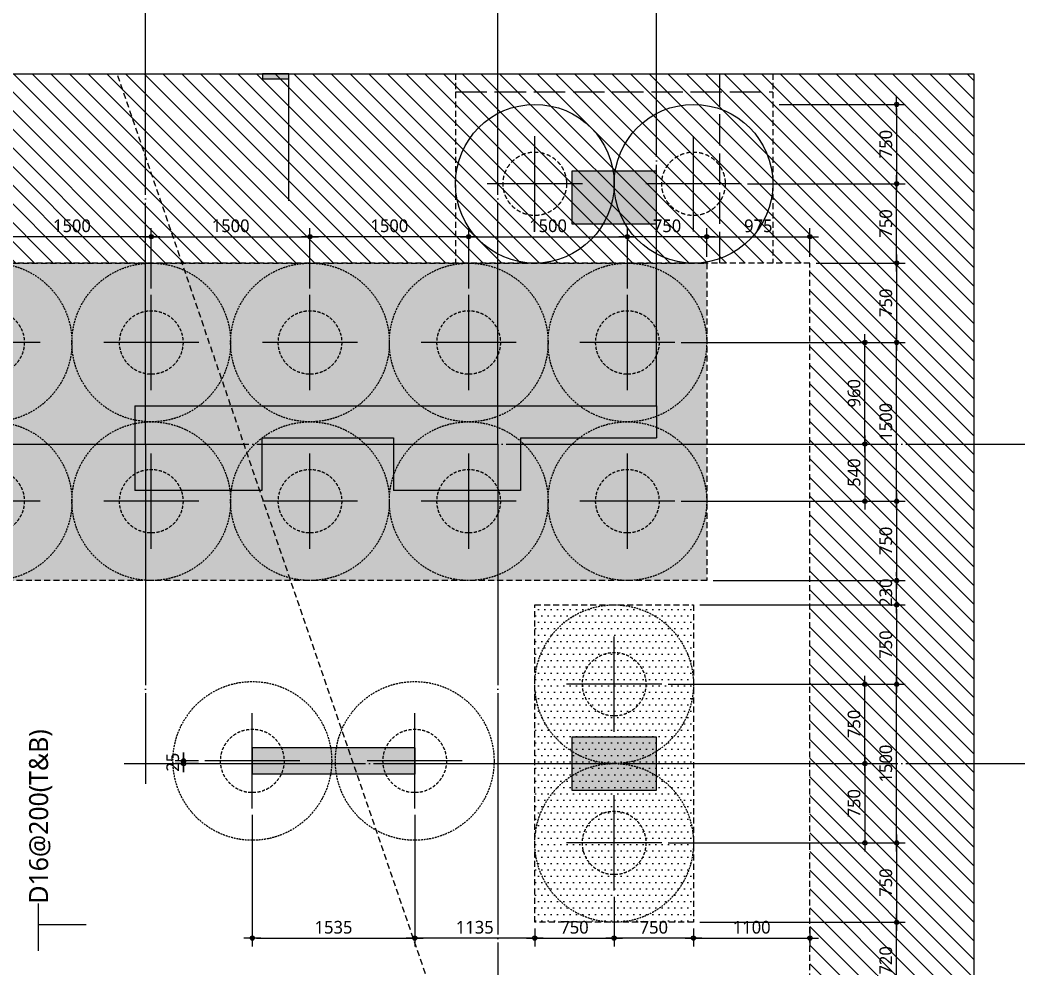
# Model space of a CAD drawing. Header units: millimetres. Extents: x 317501 to 814054, y -400799 to -14117.
# Drawn here: x 795283 to 804717, y -35089 to -26129 of the extents above; entities that cross this region are included whole.
import ezdxf
from ezdxf.enums import TextEntityAlignment as Align
from ezdxf.xclip import XClip

# ---------------------------------------------------------------- set-up
doc = ezdxf.new("R2010")
doc.units = ezdxf.units.MM
doc.header["$LTSCALE"] = 38
doc.header["$XCLIPFRAME"] = 0
for name, pattern in [('CEN', [62, 60, -1, 0, -1]), ('XS-기초$0$CEN', [62, 60, -1, 0, -1]), ('XS-기초$0$CONTINOUS', [0]), ('XS-기초$0$HID', [2.3, 1.5, -0.8]), ('XS-기초$0$HID2', [7.5, 6, -1.5])]:
    doc.linetypes.add(name, pattern=pattern)
doc.layers.get('Defpoints').update_dxf_attribs({"color": 145})
for name, color, linetype in [('CEN', 1, 'CEN'), ('DIM', 7, 'Continuous'), ('DOT', 3, 'Continuous'), ('HAT', 5, 'Continuous'), ('SEC', 11, 'Continuous'), ('XS-기초$0$252', 252, 'Continuous'), ('XS-기초$0$BAR-B', 2, 'XS-기초$0$HID2'), ('XS-기초$0$CEN', 1, 'XS-기초$0$CEN'), ('XS-기초$0$MAT', 3, 'XS-기초$0$HID'), ('XS-기초$0$PILE', 3, 'XS-기초$0$HID'), ('XS-기초$0$PILE-P', 3, 'XS-기초$0$HID'), ('XS-기초$0$WALL', 11, 'Continuous'), ('XS-기초$0$기초연단', 3, 'Continuous'), ('XS-기초$0$보강구간', 6, 'XS-기초$0$HID')]:
    doc.layers.add(name, color=color, linetype=linetype)
for name, color, linetype, plot in [('DEFPOINT', 144, 'Continuous', False), ('XS-기초$0$0106', 30, 'XS-기초$0$HID', False), ('XS-기초$0$DEFPOINT', 144, 'Continuous', False)]:
    doc.layers.add(name, color=color, linetype=linetype, plot=plot)
doc.layers.add('TEXT', color=3, linetype='Continuous', lineweight=9)
doc.styles.add('맑은고딕', font='malgun.ttf')
doc.dimstyles.new('DIM_40', dxfattribs={"dimscale": 40, "dimtxt": 3, "dimasz": 1, "dimexe": 2, "dimexo": 1.5, "dimgap": 1, "dimtad": 1, "dimdec": 0, "dimzin": 0, "dimdsep": 46, "dimtxsty": '맑은고딕', "dimblk1": 'DIMDOT', "dimblk2": 'DIMDOT', "dimsah": 1, "dimcen": 0.09, "dimdle": 2, "dimclrd": 7, "dimclre": 7, "dimclrt": 6, "dimadec": 0, "dimazin": 0, "dimtfac": 1, "dimtdec": 0, "dimtix": 1, "dimtmove": 2, "dimatfit": 3, "dimldrblk": 'DIMDOT', "dimfxl": 0, "dimtolj": 1, "dimtzin": 0, "dimarcsym": 0})

# ---------------------------------------------------------------- blocks, each defined once
blk = doc.blocks.new('XS-기초$0$PILE-P')
at = {"layer": 'XS-기초$0$DEFPOINT'}
blk.add_circle((0, 0), 750, dxfattribs=at)
at = {"layer": 'XS-기초$0$PILE-P', "color": 4, "linetype": 'XS-기초$0$CONTINOUS'}
for p, q in [((0, -450), (0, 450)), ((-450, 0), (450, 0))]:
    blk.add_line(p, q, dxfattribs=at)
at = {"layer": 'XS-기초$0$PILE-P', "linetype": 'XS-기초$0$HID', "ltscale": 0.7}
blk.add_circle((0, 0), 300, dxfattribs=at)
blk = doc.blocks.new('XS-기초$0$PILE-600')
at = {"layer": 'XS-기초$0$DEFPOINT', "color": 173, "linetype": 'XS-기초$0$HID', "ltscale": 0.3}
blk.add_circle((0, 0), 750, dxfattribs=at)
at = {"layer": 'XS-기초$0$PILE', "linetype": 'Continuous'}
for p, q in [((0, -450), (0, 450)), ((-450, 0), (450, 0))]:
    blk.add_line(p, q, dxfattribs=at)
at = {"layer": 'XS-기초$0$PILE', "ltscale": 0.5}
blk.add_circle((0, 0), 300, dxfattribs=at)
blk = doc.blocks.new('XS-기초$0$A$C762E058C')
at = {"layer": 'XS-기초$0$252'}
h = blk.add_hatch(color=256, dxfattribs=at)
h.dxf.hatch_style = 1
h.paths.add_polyline_path([(68150, -15900), (68150, -15100), (67650, -15100), (67650, -15900)])
h.paths.add_polyline_path([(60300, -15900), (60300, -15100), (59800, -15100), (59800, -15900)])
h.paths.add_polyline_path([(57590, -15900), (57340, -15900), (57340, -13415), (58140, -13415), (58140, -14615), (57590, -14615)])
h.paths.add_polyline_path([(58140, -12170), (58140, -10970), (57590, -10970), (57590, -8335), (58140, -8335), (58140, -6475), (57340, -6475), (57340, -12170)])
h.paths.add_polyline_path([(64580, -14615), (63780, -14615), (63780, -13415), (64580, -13415)])
h.paths.add_polyline_path([(68050, -13615), (67800, -13615), (67800, -12080), (68050, -12080)])
h.paths.add_polyline_path([(64580, -12170), (63780, -12170), (63780, -10970), (64580, -10970)])
h.paths.add_polyline_path([(70980, -12170), (70480, -12170), (70480, -10970), (71280, -10970), (71280, -15900), (70980, -15900), (70980, -14615), (70480, -14615), (70480, -13415), (70980, -13415)])
h.paths.add_polyline_path([(60310, -13615), (60560, -13615), (60560, -12080), (60310, -12080)])
h.paths.add_polyline_path([(50800, -12170), (50800, -10970), (50000, -10970), (50000, -12170)])
h.paths.add_polyline_path([(50800, -14615), (50800, -13415), (50000, -13415), (50000, -14615)])
h.paths.add_polyline_path([(46830, -13615), (47080, -13615), (47080, -12080), (46830, -12080)])
h.paths.add_polyline_path([(52175, -6475), (52175, -8335), (49225, -8335), (49225, -6475), (49925, -6475), (49925, -7635), (50700, -7635), (51475, -7635), (51475, -6475)])
h.paths.add_polyline_path([(63405, -6475), (63405, -7635), (64180, -7635), (64955, -7635), (64955, -6475), (65655, -6475), (65655, -8335), (62705, -8335), (62705, -6475)])
h.paths.add_polyline_path([(54570, -13615), (54320, -13615), (54320, -12080), (54570, -12080)])
h.paths.add_polyline_path([(62555, -4685), (62055, -4685), (62055, -2075), (61155, -2075), (61155, -2375), (61755, -2375), (61755, -4675), (56855, -4675), (56855, -2375), (57455, -2375), (57455, -2075), (56555, -2075), (56555, -4675), (54205, -4675), (54205, -4975), (61755, -4975), (61755, -5185), (62555, -5185)])
h.paths.add_polyline_path([(59965, -2075), (59965, -2375), (58645, -2375), (58645, -2075)], flags=17)
h.paths.add_polyline_path([(67650, -5185), (68450, -5185), (68450, -4685), (67650, -4685)])
h.paths.add_polyline_path([(80600, -5275), (80600, -4475), (80100, -4475), (80100, -5275)])
h.paths.add_polyline_path([(48285, -215), (48285, -340), (48285, -465), (51055, -465), (51055, -1885), (52105, -1885), (52105, -2375), (52405, -2375), (52405, -1585), (51355, -1585), (51355, -340), (51355, 905), (52405, 905), (52405, 1695), (52105, 1695), (52105, 1205), (51055, 1205), (51055, -215)])
h.paths.add_polyline_path([(48285, 7825), (48285, 7700), (48285, 7575), (51055, 7575), (51055, 6155), (52105, 6155), (52105, 5665), (52405, 5665), (52405, 6455), (51355, 6455), (51355, 7700), (51355, 8945), (52405, 8945), (52405, 9735), (52105, 9735), (52105, 9245), (51055, 9245), (51055, 7825)])
h.paths.add_polyline_path([(51405, 14290), (51405, 14540), (50775, 14540), (50775, 14290)])
h.paths.add_polyline_path([(52105, 13685), (52105, 14485), (52405, 14485), (52405, 13685)])
h.paths.add_polyline_path([(44765, 14270), (45065, 14270), (45065, 14670), (44765, 14670)])
h.paths.add_polyline_path([(45765, 14290), (45765, 14540), (47000, 14540), (47000, 14290)])
h.paths.add_polyline_path([(44765, 21250), (45065, 21250), (45065, 20850), (44765, 20850)])
h.paths.add_polyline_path([(45765, 21230), (45765, 20980), (47000, 20980), (47000, 21230)])
h.paths.add_polyline_path([(51405, 21230), (51405, 20980), (50775, 20980), (50775, 21230)])
h.paths.add_polyline_path([(52105, 21835), (52105, 21035), (52405, 21035), (52405, 21835)])
h = blk.add_hatch(color=256, dxfattribs=at)
h.dxf.hatch_style = 1
h.paths.add_polyline_path([(109600, -22900), (108800, -22900), (108800, -23400), (109600, -23400)])
h.paths.add_polyline_path([(116669.9, -26473.1), (116075.4, -25937.8), (115740.8, -26309.4), (116335.3, -26844.7)])
h.paths.add_polyline_path([(112530.3, -23822.3), (113065.6, -23227.8), (112694.1, -22893.2), (112158.8, -23487.8)])
h.paths.add_polyline_path([(109700, -15900), (109700, -15100), (109200, -15100), (109200, -15900)])
h.paths.add_polyline_path([(80600, -15900), (80600, -15100), (80100, -15100), (80100, -15900)])
h.paths.add_polyline_path([(73500, -15900), (73500, -15100), (73000, -15100), (73000, -15900)])
h.paths.add_polyline_path([(93700, -15900), (93700, -15100), (93200, -15100), (93200, -15900)])
h.paths.add_polyline_path([(101700, -15900), (101700, -15100), (101200, -15100), (101200, -15900)])
h.paths.add_polyline_path([(85700, -15900), (85700, -15100), (85200, -15100), (85200, -15900)])
blk = doc.blocks.new('XS-기초')
at = {"layer": 'XS-기초$0$0106'}
blk.add_line((146982.1, 171824.9), (463098.6, 280124.8), dxfattribs=at)
at = {"layer": 'XS-기초$0$BAR-B', "ltscale": 1.3}
for p, q in [((192560, 184300), (192560, 181300)), ((190940, 181800), (193060, 181800))]:
    blk.add_line(p, q, dxfattribs=at)
at = {"layer": 'XS-기초$0$CEN'}
for p, q in [((189230, 193245), (189230, 182400)), ((186210, 187430), (186210, 182400)), ((189230, 187230), (186020, 187230)), ((189230, 183900), (182490, 183900))]:
    blk.add_line(p, q, dxfattribs=at)
at = {"layer": 'XS-기초$0$MAT'}
for p, q in [((193060, 184300), (190940, 184300)), ((193060, 181300), (190940, 181300))]:
    blk.add_line(p, q, dxfattribs=at)
at = {"layer": 'XS-기초$0$WALL'}
for p, q in [((189590, 187330), (188790, 187330)), ((188790, 186130), (188790, 187330)), ((189590, 187330), (189590, 182400)), ((186110, 184685), (186110, 186220)), ((186360, 186220), (186110, 186220)), ((186360, 184685), (186360, 186220)), ((189290, 186130), (188790, 186130)), ((189290, 186130), (189290, 184885)), ((188790, 183685), (188790, 184885)), ((189290, 184885), (188790, 184885)), ((186360, 184685), (186110, 184685)), ((189290, 183685), (188790, 183685)), ((189290, 183685), (189290, 182400)), ((186460, 183200), (185960, 183200)), ((185960, 183200), (185960, 182400)), ((186460, 182400), (186460, 183200)), ((191810, 183200), (191310, 183200)), ((191310, 183200), (191310, 182400)), ((191810, 182400), (191810, 183200)), ((185960, 182400), (186460, 182400)), ((189590, 182400), (189290, 182400)), ((191310, 182400), (191810, 182400))]:
    blk.add_line(p, q, dxfattribs=at)
at = {"layer": 'XS-기초$0$기초연단', "linetype": 'XS-기초$0$HID'}
for p, q in [((190940, 180950), (190940, 190925)), ((159785, 180950), (190940, 180950))]:
    blk.add_line(p, q, dxfattribs=at)
at = {"layer": 'XS-기초$0$보강구간'}
for points in [[(190940, 181925), (187940, 181925), (187940, 190925), (190940, 190925)], [(187710, 182050), (184710, 182050), (184710, 183550), (187710, 183550)]]:
    blk.add_lwpolyline(points, close=True, dxfattribs=at)
at = {"layer": 'XS-기초$0$252'}
blk.add_blockref('XS-기초$0$A$C762E058C', (118310, 198300), dxfattribs=at)
at = {"layer": 'XS-기초$0$PILE'}
for p in [(188690, 188675), (190190, 188675), (188690, 187175), (190190, 187175), (186235, 186220), (188690, 185675), (190190, 185675), (186235, 184685), (188690, 184175), (190190, 184175), (185460, 182800), (186960, 182800), (188690, 182675), (190190, 182675)]:
    blk.add_blockref('XS-기초$0$PILE-600', p, dxfattribs=at)
at = {"layer": 'XS-기초$0$PILE-P'}
for p in [(191690, 183550), (191690, 182050)]:
    blk.add_blockref('XS-기초$0$PILE-P', p, dxfattribs=at)
blk = doc.blocks.new('단면기호')
at = {"layer": 'SEC'}
blk.add_hatch(color=2, dxfattribs=at).paths.add_polyline_path([(-0.83, 0), (0, 0), (0, 4.17), (-0.83, 4.17)])
at = {"layer": 'SEC', "color": 2}
blk.add_line((-0.83, 0), (0, 0), dxfattribs=at)
blk.add_lwpolyline([(-20, 0), (0, 0), (0, 4.17), (-0.83, 4.17), (-0.83, 0)], dxfattribs=at)
blk = doc.blocks.new('DIMDOT')
at = {"layer": 'DIM', "linetype": 'Continuous'}
blk.add_line((-2, 0), (2, 0), dxfattribs=at)
for radius in [0.5, 0.25]:
    blk.add_circle((0, 0), radius, dxfattribs=at)
blk = doc.blocks.new('*D484')
at = {"layer": 'Defpoints', "color": 0, "linetype": 'Continuous', "transparency": 16777216}
for p in [(801024.1, -28176.8), (799524.1, -28726.8), (801024.1, -28726.8)]:
    blk.add_point(p, dxfattribs=at)
at = {"layer": 'DIM', "color": 7, "linetype": 'Continuous', "lineweight": -2, "transparency": 16777216}
for p, q in [((799524.1, -28666.8), (799524.1, -28096.8)), ((801024.1, -28666.8), (801024.1, -28096.8)), ((799564.1, -28176.8), (800984.1, -28176.8))]:
    blk.add_line(p, q, dxfattribs=at)
at = {"layer": 'DIM', "color": 7, "linetype": 'Continuous', "lineweight": -2, "transparency": 16777216, "xscale": 40, "yscale": 40, "zscale": 40, "rotation": 180}
blk.add_blockref('DIMDOT', (799524.1, -28176.8), dxfattribs=at)
at = {"layer": 'DIM', "color": 7, "linetype": 'Continuous', "lineweight": -2, "transparency": 16777216, "xscale": 40, "yscale": 40, "zscale": 40}
blk.add_blockref('DIMDOT', (801024.1, -28176.8), dxfattribs=at)
at = {"layer": 'DIM', "color": 6, "linetype": 'Continuous', "transparency": 16777216, "insert": (800274.1, -28074.4), "char_height": 120, "attachment_point": 5, "style": '맑은고딕'}
blk.add_mtext('\\A1;1500', dxfattribs=at)
blk = doc.blocks.new('*D485')
at = {"layer": 'Defpoints', "color": 0, "linetype": 'Continuous', "transparency": 16777216}
for p in [(801024.1, -28176.8), (801774.1, -28426.8), (801024.1, -28726.8)]:
    blk.add_point(p, dxfattribs=at)
at = {"layer": 'DIM', "color": 7, "linetype": 'Continuous', "lineweight": -2, "transparency": 16777216}
for p, q in [((801024.1, -28666.8), (801024.1, -28096.8)), ((801774.1, -28366.8), (801774.1, -28096.8)), ((801734.1, -28176.8), (801064.1, -28176.8))]:
    blk.add_line(p, q, dxfattribs=at)
at = {"layer": 'DIM', "color": 7, "linetype": 'Continuous', "lineweight": -2, "transparency": 16777216, "xscale": 40, "yscale": 40, "zscale": 40, "rotation": 180}
blk.add_blockref('DIMDOT', (801024.1, -28176.8), dxfattribs=at)
at = {"layer": 'DIM', "color": 7, "linetype": 'Continuous', "lineweight": -2, "transparency": 16777216, "xscale": 40, "yscale": 40, "zscale": 40}
blk.add_blockref('DIMDOT', (801774.1, -28176.8), dxfattribs=at)
at = {"layer": 'DIM', "color": 6, "linetype": 'Continuous', "transparency": 16777216, "insert": (801399.1, -28074.8), "char_height": 120, "attachment_point": 5, "style": '맑은고딕'}
blk.add_mtext('\\A1;750', dxfattribs=at)
blk = doc.blocks.new('*D486')
at = {"layer": 'Defpoints', "color": 0, "linetype": 'Continuous', "transparency": 16777216}
for p in [(802749.1, -28176.8), (801774.1, -28426.8), (802749.1, -28426.8)]:
    blk.add_point(p, dxfattribs=at)
at = {"layer": 'DIM', "color": 7, "linetype": 'Continuous', "lineweight": -2, "transparency": 16777216}
for p, q in [((801774.1, -28366.8), (801774.1, -28096.8)), ((802749.1, -28366.8), (802749.1, -28096.8)), ((801814.1, -28176.8), (802709.1, -28176.8))]:
    blk.add_line(p, q, dxfattribs=at)
at = {"layer": 'DIM', "color": 7, "linetype": 'Continuous', "lineweight": -2, "transparency": 16777216, "xscale": 40, "yscale": 40, "zscale": 40, "rotation": 180}
blk.add_blockref('DIMDOT', (801774.1, -28176.8), dxfattribs=at)
at = {"layer": 'DIM', "color": 7, "linetype": 'Continuous', "lineweight": -2, "transparency": 16777216, "xscale": 40, "yscale": 40, "zscale": 40}
blk.add_blockref('DIMDOT', (802749.1, -28176.8), dxfattribs=at)
at = {"layer": 'DIM', "color": 6, "linetype": 'Continuous', "transparency": 16777216, "insert": (802261.6, -28074.8), "char_height": 120, "attachment_point": 5, "style": '맑은고딕'}
blk.add_mtext('\\A1;975', dxfattribs=at)
blk = doc.blocks.new('*D487')
at = {"layer": 'Defpoints', "color": 0, "linetype": 'Continuous', "transparency": 16777216}
for p in [(798024.1, -28176.8), (798024.1, -28726.8), (799524.1, -28726.8)]:
    blk.add_point(p, dxfattribs=at)
at = {"layer": 'DIM', "color": 7, "linetype": 'Continuous', "lineweight": -2, "transparency": 16777216}
for p, q in [((798024.1, -28666.8), (798024.1, -28096.8)), ((799524.1, -28666.8), (799524.1, -28096.8)), ((799484.1, -28176.8), (798064.1, -28176.8))]:
    blk.add_line(p, q, dxfattribs=at)
at = {"layer": 'DIM', "color": 7, "linetype": 'Continuous', "lineweight": -2, "transparency": 16777216, "xscale": 40, "yscale": 40, "zscale": 40, "rotation": 180}
blk.add_blockref('DIMDOT', (798024.1, -28176.8), dxfattribs=at)
at = {"layer": 'DIM', "color": 7, "linetype": 'Continuous', "lineweight": -2, "transparency": 16777216, "xscale": 40, "yscale": 40, "zscale": 40}
blk.add_blockref('DIMDOT', (799524.1, -28176.8), dxfattribs=at)
at = {"layer": 'DIM', "color": 6, "linetype": 'Continuous', "transparency": 16777216, "insert": (798774.1, -28074.4), "char_height": 120, "attachment_point": 5, "style": '맑은고딕'}
blk.add_mtext('\\A1;1500', dxfattribs=at)
blk = doc.blocks.new('*D488')
at = {"layer": 'Defpoints', "color": 0, "linetype": 'Continuous', "transparency": 16777216}
for p in [(798024.1, -28176.8), (796524.1, -28726.8), (798024.1, -28726.8)]:
    blk.add_point(p, dxfattribs=at)
at = {"layer": 'DIM', "color": 7, "linetype": 'Continuous', "lineweight": -2, "transparency": 16777216}
for p, q in [((796524.1, -28666.8), (796524.1, -28096.8)), ((798024.1, -28666.8), (798024.1, -28096.8)), ((796564.1, -28176.8), (797984.1, -28176.8))]:
    blk.add_line(p, q, dxfattribs=at)
at = {"layer": 'DIM', "color": 7, "linetype": 'Continuous', "lineweight": -2, "transparency": 16777216, "xscale": 40, "yscale": 40, "zscale": 40, "rotation": 180}
blk.add_blockref('DIMDOT', (796524.1, -28176.8), dxfattribs=at)
at = {"layer": 'DIM', "color": 7, "linetype": 'Continuous', "lineweight": -2, "transparency": 16777216, "xscale": 40, "yscale": 40, "zscale": 40}
blk.add_blockref('DIMDOT', (798024.1, -28176.8), dxfattribs=at)
at = {"layer": 'DIM', "color": 6, "linetype": 'Continuous', "transparency": 16777216, "insert": (797274.1, -28074.4), "char_height": 120, "attachment_point": 5, "style": '맑은고딕'}
blk.add_mtext('\\A1;1500', dxfattribs=at)
blk = doc.blocks.new('*D489')
at = {"layer": 'Defpoints', "color": 0, "linetype": 'Continuous', "transparency": 16777216}
for p in [(795024.1, -28176.8), (795024.1, -28726.8), (796524.1, -28726.8)]:
    blk.add_point(p, dxfattribs=at)
at = {"layer": 'DIM', "color": 7, "linetype": 'Continuous', "lineweight": -2, "transparency": 16777216}
for p, q in [((795024.1, -28666.8), (795024.1, -28096.8)), ((796524.1, -28666.8), (796524.1, -28096.8)), ((796484.1, -28176.8), (795064.1, -28176.8))]:
    blk.add_line(p, q, dxfattribs=at)
at = {"layer": 'DIM', "color": 7, "linetype": 'Continuous', "lineweight": -2, "transparency": 16777216, "xscale": 40, "yscale": 40, "zscale": 40, "rotation": 180}
blk.add_blockref('DIMDOT', (795024.1, -28176.8), dxfattribs=at)
at = {"layer": 'DIM', "color": 7, "linetype": 'Continuous', "lineweight": -2, "transparency": 16777216, "xscale": 40, "yscale": 40, "zscale": 40}
blk.add_blockref('DIMDOT', (796524.1, -28176.8), dxfattribs=at)
at = {"layer": 'DIM', "color": 6, "linetype": 'Continuous', "transparency": 16777216, "insert": (795774.1, -28074.4), "char_height": 120, "attachment_point": 5, "style": '맑은고딕'}
blk.add_mtext('\\A1;1500', dxfattribs=at)
blk = doc.blocks.new('*D765')
at = {"layer": 'Defpoints', "color": 0, "linetype": 'Continuous', "transparency": 16777216}
for p in [(801649.1, -34656.8), (803569.1, -34656.8), (801194.1, -35376.8)]:
    blk.add_point(p, dxfattribs=at)
at = {"layer": 'DIM', "color": 7, "linetype": 'Continuous', "lineweight": -2, "transparency": 16777216}
for p, q in [((801709.1, -34656.8), (803649.1, -34656.8)), ((803569.1, -35336.8), (803569.1, -34696.8)), ((801254.1, -35376.8), (803649.1, -35376.8))]:
    blk.add_line(p, q, dxfattribs=at)
at = {"layer": 'DIM', "color": 7, "linetype": 'Continuous', "lineweight": -2, "transparency": 16777216, "xscale": 40, "yscale": 40, "zscale": 40}
for p, rotation in [((803569.1, -34656.8), 90), ((803569.1, -35376.8), 270)]:
    blk.add_blockref('DIMDOT', p, dxfattribs=dict(at, rotation=rotation))
at = {"layer": 'DIM', "color": 6, "linetype": 'Continuous', "transparency": 16777216, "insert": (803467.1, -35016.8), "char_height": 120, "attachment_point": 5, "rotation": 90, "style": '맑은고딕'}
blk.add_mtext('\\A1;720', dxfattribs=at)
blk = doc.blocks.new('*D782')
at = {"layer": 'Defpoints', "color": 0, "linetype": 'Continuous', "transparency": 16777216}
for p in [(801349.1, -33906.8), (801649.1, -34656.8), (803569.1, -34656.8)]:
    blk.add_point(p, dxfattribs=at)
at = {"layer": 'DIM', "color": 7, "linetype": 'Continuous', "lineweight": -2, "transparency": 16777216}
for p, q in [((801409.1, -33906.8), (803649.1, -33906.8)), ((803569.1, -33946.8), (803569.1, -34616.8)), ((801709.1, -34656.8), (803649.1, -34656.8))]:
    blk.add_line(p, q, dxfattribs=at)
at = {"layer": 'DIM', "color": 7, "linetype": 'Continuous', "lineweight": -2, "transparency": 16777216, "xscale": 40, "yscale": 40, "zscale": 40}
for p, rotation in [((803569.1, -33906.8), 90), ((803569.1, -34656.8), 270)]:
    blk.add_blockref('DIMDOT', p, dxfattribs=dict(at, rotation=rotation))
at = {"layer": 'DIM', "color": 6, "linetype": 'Continuous', "transparency": 16777216, "insert": (803467.1, -34281.8), "char_height": 120, "attachment_point": 5, "rotation": 90, "style": '맑은고딕'}
blk.add_mtext('\\A1;750', dxfattribs=at)
blk = doc.blocks.new('*D783')
at = {"layer": 'Defpoints', "color": 0, "linetype": 'Continuous', "transparency": 16777216}
for p in [(801349.1, -32406.8), (803569.1, -32406.8), (801349.1, -33906.8)]:
    blk.add_point(p, dxfattribs=at)
at = {"layer": 'DIM', "color": 7, "linetype": 'Continuous', "lineweight": -2, "transparency": 16777216}
for p, q in [((801409.1, -32406.8), (803649.1, -32406.8)), ((803569.1, -33866.8), (803569.1, -32446.8)), ((801409.1, -33906.8), (803649.1, -33906.8))]:
    blk.add_line(p, q, dxfattribs=at)
at = {"layer": 'DIM', "color": 7, "linetype": 'Continuous', "lineweight": -2, "transparency": 16777216, "xscale": 40, "yscale": 40, "zscale": 40}
for p, rotation in [((803569.1, -32406.8), 90), ((803569.1, -33906.8), 270)]:
    blk.add_blockref('DIMDOT', p, dxfattribs=dict(at, rotation=rotation))
at = {"layer": 'DIM', "color": 6, "linetype": 'Continuous', "transparency": 16777216, "insert": (803466.8, -33156.8), "char_height": 120, "attachment_point": 5, "rotation": 90, "style": '맑은고딕'}
blk.add_mtext('\\A1;1500', dxfattribs=at)
blk = doc.blocks.new('*D784')
at = {"layer": 'Defpoints', "color": 0, "linetype": 'Continuous', "transparency": 16777216}
for p in [(801649.1, -31656.8), (801349.1, -32406.8), (803569.1, -32406.8)]:
    blk.add_point(p, dxfattribs=at)
at = {"layer": 'DIM', "color": 7, "linetype": 'Continuous', "lineweight": -2, "transparency": 16777216}
for p, q in [((801709.1, -31656.8), (803649.1, -31656.8)), ((803569.1, -31696.8), (803569.1, -32366.8)), ((801409.1, -32406.8), (803649.1, -32406.8))]:
    blk.add_line(p, q, dxfattribs=at)
at = {"layer": 'DIM', "color": 7, "linetype": 'Continuous', "lineweight": -2, "transparency": 16777216, "xscale": 40, "yscale": 40, "zscale": 40}
for p, rotation in [((803569.1, -31656.8), 90), ((803569.1, -32406.8), 270)]:
    blk.add_blockref('DIMDOT', p, dxfattribs=dict(at, rotation=rotation))
at = {"layer": 'DIM', "color": 6, "linetype": 'Continuous', "transparency": 16777216, "insert": (803467.1, -32031.8), "char_height": 120, "attachment_point": 5, "rotation": 90, "style": '맑은고딕'}
blk.add_mtext('\\A1;750', dxfattribs=at)
blk = doc.blocks.new('*D785')
at = {"layer": 'Defpoints', "color": 0, "linetype": 'Continuous', "transparency": 16777216}
for p in [(801774.1, -31426.8), (803569.1, -31426.8), (801649.1, -31656.8)]:
    blk.add_point(p, dxfattribs=at)
at = {"layer": 'DIM', "color": 7, "linetype": 'Continuous', "lineweight": -2, "transparency": 16777216}
for p, q in [((803569.1, -31386.8), (803569.1, -31346.8)), ((801834.1, -31426.8), (803649.1, -31426.8)), ((803569.1, -31656.8), (803569.1, -31426.8)), ((801709.1, -31656.8), (803649.1, -31656.8)), ((803569.1, -31696.8), (803569.1, -31736.8))]:
    blk.add_line(p, q, dxfattribs=at)
at = {"layer": 'DIM', "color": 7, "linetype": 'Continuous', "lineweight": -2, "transparency": 16777216, "xscale": 40, "yscale": 40, "zscale": 40}
for p, rotation in [((803569.1, -31426.8), 270), ((803569.1, -31656.8), 90)]:
    blk.add_blockref('DIMDOT', p, dxfattribs=dict(at, rotation=rotation))
at = {"layer": 'DIM', "color": 6, "linetype": 'Continuous', "transparency": 16777216, "insert": (803467.1, -31541.8), "char_height": 120, "attachment_point": 5, "rotation": 90, "style": '맑은고딕'}
blk.add_mtext('\\A1;230', dxfattribs=at)
blk = doc.blocks.new('*D786')
at = {"layer": 'Defpoints', "color": 0, "linetype": 'Continuous', "transparency": 16777216}
for p in [(801474.1, -30676.8), (801774.1, -31426.8), (803569.1, -31426.8)]:
    blk.add_point(p, dxfattribs=at)
at = {"layer": 'DIM', "color": 7, "linetype": 'Continuous', "lineweight": -2, "transparency": 16777216}
for p, q in [((801534.1, -30676.8), (803649.1, -30676.8)), ((803569.1, -30716.8), (803569.1, -31386.8)), ((801834.1, -31426.8), (803649.1, -31426.8))]:
    blk.add_line(p, q, dxfattribs=at)
at = {"layer": 'DIM', "color": 7, "linetype": 'Continuous', "lineweight": -2, "transparency": 16777216, "xscale": 40, "yscale": 40, "zscale": 40}
for p, rotation in [((803569.1, -30676.8), 90), ((803569.1, -31426.8), 270)]:
    blk.add_blockref('DIMDOT', p, dxfattribs=dict(at, rotation=rotation))
at = {"layer": 'DIM', "color": 6, "linetype": 'Continuous', "transparency": 16777216, "insert": (803467.1, -31051.8), "char_height": 120, "attachment_point": 5, "rotation": 90, "style": '맑은고딕'}
blk.add_mtext('\\A1;750', dxfattribs=at)
blk = doc.blocks.new('*D787')
at = {"layer": 'Defpoints', "color": 0, "linetype": 'Continuous', "transparency": 16777216}
for p in [(801474.1, -29176.8), (803569.1, -29176.8), (801474.1, -30676.8)]:
    blk.add_point(p, dxfattribs=at)
at = {"layer": 'DIM', "color": 7, "linetype": 'Continuous', "lineweight": -2, "transparency": 16777216}
for p, q in [((801534.1, -29176.8), (803649.1, -29176.8)), ((803569.1, -30636.8), (803569.1, -29216.8)), ((801534.1, -30676.8), (803649.1, -30676.8))]:
    blk.add_line(p, q, dxfattribs=at)
at = {"layer": 'DIM', "color": 7, "linetype": 'Continuous', "lineweight": -2, "transparency": 16777216, "xscale": 40, "yscale": 40, "zscale": 40}
for p, rotation in [((803569.1, -29176.8), 90), ((803569.1, -30676.8), 270)]:
    blk.add_blockref('DIMDOT', p, dxfattribs=dict(at, rotation=rotation))
at = {"layer": 'DIM', "color": 6, "linetype": 'Continuous', "transparency": 16777216, "insert": (803466.8, -29926.8), "char_height": 120, "attachment_point": 5, "rotation": 90, "style": '맑은고딕'}
blk.add_mtext('\\A1;1500', dxfattribs=at)
blk = doc.blocks.new('*D788')
at = {"layer": 'Defpoints', "color": 0, "linetype": 'Continuous', "transparency": 16777216}
for p in [(802749.1, -28426.8), (801474.1, -29176.8), (803569.1, -29176.8)]:
    blk.add_point(p, dxfattribs=at)
at = {"layer": 'DIM', "color": 7, "linetype": 'Continuous', "lineweight": -2, "transparency": 16777216}
for p, q in [((802809.1, -28426.8), (803649.1, -28426.8)), ((803569.1, -28466.8), (803569.1, -29136.8)), ((801534.1, -29176.8), (803649.1, -29176.8))]:
    blk.add_line(p, q, dxfattribs=at)
at = {"layer": 'DIM', "color": 7, "linetype": 'Continuous', "lineweight": -2, "transparency": 16777216, "xscale": 40, "yscale": 40, "zscale": 40}
for p, rotation in [((803569.1, -28426.8), 90), ((803569.1, -29176.8), 270)]:
    blk.add_blockref('DIMDOT', p, dxfattribs=dict(at, rotation=rotation))
at = {"layer": 'DIM', "color": 6, "linetype": 'Continuous', "transparency": 16777216, "insert": (803467.1, -28801.8), "char_height": 120, "attachment_point": 5, "rotation": 90, "style": '맑은고딕'}
blk.add_mtext('\\A1;750', dxfattribs=at)
blk = doc.blocks.new('*D789')
at = {"layer": 'Defpoints', "color": 0, "linetype": 'Continuous', "transparency": 16777216}
for p in [(802099.1, -27676.8), (803569.1, -27676.8), (802749.1, -28426.8)]:
    blk.add_point(p, dxfattribs=at)
at = {"layer": 'DIM', "color": 7, "linetype": 'Continuous', "lineweight": -2, "transparency": 16777216}
for p, q in [((802159.1, -27676.8), (803649.1, -27676.8)), ((803569.1, -28386.8), (803569.1, -27716.8)), ((802809.1, -28426.8), (803649.1, -28426.8))]:
    blk.add_line(p, q, dxfattribs=at)
at = {"layer": 'DIM', "color": 7, "linetype": 'Continuous', "lineweight": -2, "transparency": 16777216, "xscale": 40, "yscale": 40, "zscale": 40}
for p, rotation in [((803569.1, -27676.8), 90), ((803569.1, -28426.8), 270)]:
    blk.add_blockref('DIMDOT', p, dxfattribs=dict(at, rotation=rotation))
at = {"layer": 'DIM', "color": 6, "linetype": 'Continuous', "transparency": 16777216, "insert": (803467.1, -28051.8), "char_height": 120, "attachment_point": 5, "rotation": 90, "style": '맑은고딕'}
blk.add_mtext('\\A1;750', dxfattribs=at)
blk = doc.blocks.new('*D790')
at = {"layer": 'Defpoints', "color": 0, "linetype": 'Continuous', "transparency": 16777216}
for p in [(802399.1, -26926.8), (802099.1, -27676.8), (803569.1, -27676.8)]:
    blk.add_point(p, dxfattribs=at)
at = {"layer": 'DIM', "color": 7, "linetype": 'Continuous', "lineweight": -2, "transparency": 16777216}
for p, q in [((802459.1, -26926.8), (803649.1, -26926.8)), ((803569.1, -26966.8), (803569.1, -27636.8)), ((802159.1, -27676.8), (803649.1, -27676.8))]:
    blk.add_line(p, q, dxfattribs=at)
at = {"layer": 'DIM', "color": 7, "linetype": 'Continuous', "lineweight": -2, "transparency": 16777216, "xscale": 40, "yscale": 40, "zscale": 40}
for p, rotation in [((803569.1, -26926.8), 90), ((803569.1, -27676.8), 270)]:
    blk.add_blockref('DIMDOT', p, dxfattribs=dict(at, rotation=rotation))
at = {"layer": 'DIM', "color": 6, "linetype": 'Continuous', "transparency": 16777216, "insert": (803467.1, -27301.8), "char_height": 120, "attachment_point": 5, "rotation": 90, "style": '맑은고딕'}
blk.add_mtext('\\A1;750', dxfattribs=at)
blk = doc.blocks.new('*D791')
at = {"layer": 'Defpoints', "color": 0, "linetype": 'Continuous', "transparency": 16777216}
for p in [(801349.1, -32406.8), (803269.1, -32406.8), (801349.1, -33156.8)]:
    blk.add_point(p, dxfattribs=at)
at = {"layer": 'DIM', "color": 7, "linetype": 'Continuous', "lineweight": -2, "transparency": 16777216}
for p, q in [((801409.1, -32406.8), (803349.1, -32406.8)), ((803269.1, -33116.8), (803269.1, -32446.8)), ((801409.1, -33156.8), (803349.1, -33156.8))]:
    blk.add_line(p, q, dxfattribs=at)
at = {"layer": 'DIM', "color": 7, "linetype": 'Continuous', "lineweight": -2, "transparency": 16777216, "xscale": 40, "yscale": 40, "zscale": 40}
for p, rotation in [((803269.1, -32406.8), 90), ((803269.1, -33156.8), 270)]:
    blk.add_blockref('DIMDOT', p, dxfattribs=dict(at, rotation=rotation))
at = {"layer": 'DIM', "color": 6, "linetype": 'Continuous', "transparency": 16777216, "insert": (803167.1, -32781.8), "char_height": 120, "attachment_point": 5, "rotation": 90, "style": '맑은고딕'}
blk.add_mtext('\\A1;750', dxfattribs=at)
blk = doc.blocks.new('*D792')
at = {"layer": 'Defpoints', "color": 0, "linetype": 'Continuous', "transparency": 16777216}
for p in [(801349.1, -33156.8), (801349.1, -33906.8), (803269.1, -33906.8)]:
    blk.add_point(p, dxfattribs=at)
at = {"layer": 'DIM', "color": 7, "linetype": 'Continuous', "lineweight": -2, "transparency": 16777216}
for p, q in [((801409.1, -33156.8), (803349.1, -33156.8)), ((803269.1, -33196.8), (803269.1, -33866.8)), ((801409.1, -33906.8), (803349.1, -33906.8))]:
    blk.add_line(p, q, dxfattribs=at)
at = {"layer": 'DIM', "color": 7, "linetype": 'Continuous', "lineweight": -2, "transparency": 16777216, "xscale": 40, "yscale": 40, "zscale": 40}
for p, rotation in [((803269.1, -33156.8), 90), ((803269.1, -33906.8), 270)]:
    blk.add_blockref('DIMDOT', p, dxfattribs=dict(at, rotation=rotation))
at = {"layer": 'DIM', "color": 6, "linetype": 'Continuous', "transparency": 16777216, "insert": (803167.1, -33531.8), "char_height": 120, "attachment_point": 5, "rotation": 90, "style": '맑은고딕'}
blk.add_mtext('\\A1;750', dxfattribs=at)
blk = doc.blocks.new('*D793')
at = {"layer": 'Defpoints', "color": 0, "linetype": 'Continuous', "transparency": 16777216}
for p in [(801474.1, -29176.8), (803269.1, -29176.8), (801474.1, -30136.8)]:
    blk.add_point(p, dxfattribs=at)
at = {"layer": 'DIM', "color": 7, "linetype": 'Continuous', "lineweight": -2, "transparency": 16777216}
for p, q in [((801534.1, -29176.8), (803349.1, -29176.8)), ((803269.1, -30096.8), (803269.1, -29216.8)), ((801534.1, -30136.8), (803349.1, -30136.8))]:
    blk.add_line(p, q, dxfattribs=at)
at = {"layer": 'DIM', "color": 7, "linetype": 'Continuous', "lineweight": -2, "transparency": 16777216, "xscale": 40, "yscale": 40, "zscale": 40}
for p, rotation in [((803269.1, -29176.8), 90), ((803269.1, -30136.8), 270)]:
    blk.add_blockref('DIMDOT', p, dxfattribs=dict(at, rotation=rotation))
at = {"layer": 'DIM', "color": 6, "linetype": 'Continuous', "transparency": 16777216, "insert": (803167.1, -29656.8), "char_height": 120, "attachment_point": 5, "rotation": 90, "style": '맑은고딕'}
blk.add_mtext('\\A1;960', dxfattribs=at)
blk = doc.blocks.new('*D794')
at = {"layer": 'Defpoints', "color": 0, "linetype": 'Continuous', "transparency": 16777216}
for p in [(801474.1, -30136.8), (801474.1, -30676.8), (803269.1, -30676.8)]:
    blk.add_point(p, dxfattribs=at)
at = {"layer": 'DIM', "color": 7, "linetype": 'Continuous', "lineweight": -2, "transparency": 16777216}
for p, q in [((801534.1, -30136.8), (803349.1, -30136.8)), ((803269.1, -30176.8), (803269.1, -30636.8)), ((801534.1, -30676.8), (803349.1, -30676.8))]:
    blk.add_line(p, q, dxfattribs=at)
at = {"layer": 'DIM', "color": 7, "linetype": 'Continuous', "lineweight": -2, "transparency": 16777216, "xscale": 40, "yscale": 40, "zscale": 40}
for p, rotation in [((803269.1, -30136.8), 90), ((803269.1, -30676.8), 270)]:
    blk.add_blockref('DIMDOT', p, dxfattribs=dict(at, rotation=rotation))
at = {"layer": 'DIM', "color": 6, "linetype": 'Continuous', "transparency": 16777216, "insert": (803167.1, -30406.8), "char_height": 120, "attachment_point": 5, "rotation": 90, "style": '맑은고딕'}
blk.add_mtext('\\A1;540', dxfattribs=at)
blk = doc.blocks.new('*D795')
at = {"layer": 'Defpoints', "color": 0, "linetype": 'Continuous', "transparency": 16777216}
for p in [(800899.1, -34356.8), (801649.1, -34656.8), (800899.1, -34806.8)]:
    blk.add_point(p, dxfattribs=at)
at = {"layer": 'DIM', "color": 7, "linetype": 'Continuous', "lineweight": -2, "transparency": 16777216}
for p, q in [((800899.1, -34416.8), (800899.1, -34886.8)), ((801649.1, -34716.8), (801649.1, -34886.8)), ((801609.1, -34806.8), (800939.1, -34806.8))]:
    blk.add_line(p, q, dxfattribs=at)
at = {"layer": 'DIM', "color": 7, "linetype": 'Continuous', "lineweight": -2, "transparency": 16777216, "xscale": 40, "yscale": 40, "zscale": 40, "rotation": 180}
blk.add_blockref('DIMDOT', (800899.1, -34806.8), dxfattribs=at)
at = {"layer": 'DIM', "color": 7, "linetype": 'Continuous', "lineweight": -2, "transparency": 16777216, "xscale": 40, "yscale": 40, "zscale": 40}
blk.add_blockref('DIMDOT', (801649.1, -34806.8), dxfattribs=at)
at = {"layer": 'DIM', "color": 6, "linetype": 'Continuous', "transparency": 16777216, "insert": (801274.1, -34704.8), "char_height": 120, "attachment_point": 5, "style": '맑은고딕'}
blk.add_mtext('\\A1;750', dxfattribs=at)
blk = doc.blocks.new('*D796')
at = {"layer": 'Defpoints', "color": 0, "linetype": 'Continuous', "transparency": 16777216}
for p in [(801649.1, -34656.8), (802749.1, -34656.8), (802749.1, -34806.8)]:
    blk.add_point(p, dxfattribs=at)
at = {"layer": 'DIM', "color": 7, "linetype": 'Continuous', "lineweight": -2, "transparency": 16777216}
for p, q in [((801649.1, -34716.8), (801649.1, -34886.8)), ((802749.1, -34716.8), (802749.1, -34886.8)), ((801689.1, -34806.8), (802709.1, -34806.8))]:
    blk.add_line(p, q, dxfattribs=at)
at = {"layer": 'DIM', "color": 7, "linetype": 'Continuous', "lineweight": -2, "transparency": 16777216, "xscale": 40, "yscale": 40, "zscale": 40, "rotation": 180}
blk.add_blockref('DIMDOT', (801649.1, -34806.8), dxfattribs=at)
at = {"layer": 'DIM', "color": 7, "linetype": 'Continuous', "lineweight": -2, "transparency": 16777216, "xscale": 40, "yscale": 40, "zscale": 40}
blk.add_blockref('DIMDOT', (802749.1, -34806.8), dxfattribs=at)
at = {"layer": 'DIM', "color": 6, "linetype": 'Continuous', "transparency": 16777216, "insert": (802199.1, -34704.4), "char_height": 120, "attachment_point": 5, "style": '맑은고딕'}
blk.add_mtext('\\A1;1100', dxfattribs=at)
blk = doc.blocks.new('*D797')
at = {"layer": 'Defpoints', "color": 0, "linetype": 'Continuous', "transparency": 16777216}
for p in [(800899.1, -34356.8), (800149.1, -34656.8), (800899.1, -34806.8)]:
    blk.add_point(p, dxfattribs=at)
at = {"layer": 'DIM', "color": 7, "linetype": 'Continuous', "lineweight": -2, "transparency": 16777216}
for p, q in [((800899.1, -34416.8), (800899.1, -34886.8)), ((800149.1, -34716.8), (800149.1, -34886.8)), ((800189.1, -34806.8), (800859.1, -34806.8))]:
    blk.add_line(p, q, dxfattribs=at)
at = {"layer": 'DIM', "color": 7, "linetype": 'Continuous', "lineweight": -2, "transparency": 16777216, "xscale": 40, "yscale": 40, "zscale": 40, "rotation": 180}
blk.add_blockref('DIMDOT', (800149.1, -34806.8), dxfattribs=at)
at = {"layer": 'DIM', "color": 7, "linetype": 'Continuous', "lineweight": -2, "transparency": 16777216, "xscale": 40, "yscale": 40, "zscale": 40}
blk.add_blockref('DIMDOT', (800899.1, -34806.8), dxfattribs=at)
at = {"layer": 'DIM', "color": 6, "linetype": 'Continuous', "transparency": 16777216, "insert": (800524.1, -34704.8), "char_height": 120, "attachment_point": 5, "style": '맑은고딕'}
blk.add_mtext('\\A1;750', dxfattribs=at)
blk = doc.blocks.new('*D798')
at = {"layer": 'Defpoints', "color": 0, "linetype": 'Continuous', "transparency": 16777216}
for p in [(799014.1, -33581.8), (800149.1, -34656.8), (799014.1, -34806.8)]:
    blk.add_point(p, dxfattribs=at)
at = {"layer": 'DIM', "color": 7, "linetype": 'Continuous', "lineweight": -2, "transparency": 16777216}
for p, q in [((799014.1, -33641.8), (799014.1, -34886.8)), ((800149.1, -34716.8), (800149.1, -34886.8)), ((800109.1, -34806.8), (799054.1, -34806.8))]:
    blk.add_line(p, q, dxfattribs=at)
at = {"layer": 'DIM', "color": 7, "linetype": 'Continuous', "lineweight": -2, "transparency": 16777216, "xscale": 40, "yscale": 40, "zscale": 40, "rotation": 180}
blk.add_blockref('DIMDOT', (799014.1, -34806.8), dxfattribs=at)
at = {"layer": 'DIM', "color": 7, "linetype": 'Continuous', "lineweight": -2, "transparency": 16777216, "xscale": 40, "yscale": 40, "zscale": 40}
blk.add_blockref('DIMDOT', (800149.1, -34806.8), dxfattribs=at)
at = {"layer": 'DIM', "color": 6, "linetype": 'Continuous', "transparency": 16777216, "insert": (799581.6, -34704.4), "char_height": 120, "attachment_point": 5, "style": '맑은고딕'}
blk.add_mtext('\\A1;1135', dxfattribs=at)
blk = doc.blocks.new('*D799')
at = {"layer": 'Defpoints', "color": 0, "linetype": 'Continuous', "transparency": 16777216}
for p in [(797479.1, -33581.8), (799014.1, -33581.8), (799014.1, -34806.8)]:
    blk.add_point(p, dxfattribs=at)
at = {"layer": 'DIM', "color": 7, "linetype": 'Continuous', "lineweight": -2, "transparency": 16777216}
for p, q in [((797479.1, -33641.8), (797479.1, -34886.8)), ((799014.1, -33641.8), (799014.1, -34886.8)), ((797519.1, -34806.8), (798974.1, -34806.8))]:
    blk.add_line(p, q, dxfattribs=at)
at = {"layer": 'DIM', "color": 7, "linetype": 'Continuous', "lineweight": -2, "transparency": 16777216, "xscale": 40, "yscale": 40, "zscale": 40, "rotation": 180}
blk.add_blockref('DIMDOT', (797479.1, -34806.8), dxfattribs=at)
at = {"layer": 'DIM', "color": 7, "linetype": 'Continuous', "lineweight": -2, "transparency": 16777216, "xscale": 40, "yscale": 40, "zscale": 40}
blk.add_blockref('DIMDOT', (799014.1, -34806.8), dxfattribs=at)
at = {"layer": 'DIM', "color": 6, "linetype": 'Continuous', "transparency": 16777216, "insert": (798246.6, -34704.4), "char_height": 120, "attachment_point": 5, "style": '맑은고딕'}
blk.add_mtext('\\A1;1535', dxfattribs=at)
blk = doc.blocks.new('*D800')
at = {"layer": 'Defpoints', "color": 0, "linetype": 'Continuous', "transparency": 16777216}
for p in [(796829.1, -33156.8), (797029.1, -33131.8), (797029.1, -33156.8)]:
    blk.add_point(p, dxfattribs=at)
at = {"layer": 'DIM', "color": 7, "linetype": 'Continuous', "lineweight": -2, "transparency": 16777216}
for p, q in [((796829.1, -33091.8), (796829.1, -33051.8)), ((796969.1, -33131.8), (796749.1, -33131.8)), ((796969.1, -33156.8), (796749.1, -33156.8)), ((796829.1, -33131.8), (796829.1, -33156.8)), ((796829.1, -33196.8), (796829.1, -33236.8))]:
    blk.add_line(p, q, dxfattribs=at)
at = {"layer": 'DIM', "color": 7, "linetype": 'Continuous', "lineweight": -2, "transparency": 16777216, "xscale": 40, "yscale": 40, "zscale": 40}
for p, rotation in [((796829.1, -33131.8), 270), ((796829.1, -33156.8), 90)]:
    blk.add_blockref('DIMDOT', p, dxfattribs=dict(at, rotation=rotation))
at = {"layer": 'DIM', "color": 6, "linetype": 'Continuous', "transparency": 16777216, "insert": (796727.1, -33144.3), "char_height": 120, "attachment_point": 5, "rotation": 90, "style": '맑은고딕'}
blk.add_mtext('\\A1;25', dxfattribs=at)

msp = doc.modelspace()

# ---------------------------------------------------------------- hatches: boundary and pattern name
at = {"layer": 'DOT'}
h = msp.add_hatch(dxfattribs=at)
h.set_pattern_fill('DOTS', color=256, scale=60, style=0)
h.set_pattern_definition([(360, (1022639.12, -194611.77), (30, 60), [0, -60])])
h.paths.add_polyline_path([(801774.1, -28426.8), (801774.1, -31426.8), (792774.1, -31426.8), (792774.1, -28426.8)])
h = msp.add_hatch(dxfattribs=at)
h.set_pattern_fill('DOTS', color=256, scale=60, style=0)
h.set_pattern_definition([(360, (1030014.12, -197841.77), (30, 60), [0, -60])])
h.paths.add_polyline_path([(801649.1, -31656.8), (801649.1, -34656.8), (800149.1, -34656.8), (800149.1, -31656.8)])
at = {"layer": 'HAT'}
h = msp.add_hatch(dxfattribs=at)
h.set_pattern_fill('ANSI31', color=8, scale=1000, angle=90)
h.set_pattern_definition([(135, (816554.12, -164996.77), (-88.38835, -88.38835), [])])
h.paths.add_polyline_path([(804299.1, -26636.8), (784324.1, -26636.8), (784324.1, -29176.8), (792774.1, -29176.8), (792774.1, -28426.8), (802749.1, -28426.8), (802749.1, -59581.8), (798924.1, -59581.8), (798924.1, -58831.8), (791294.1, -58831.8), (791294.1, -58126.8), (784899.1, -58126.8), (784899.1, -60496.8), (804299.1, -60496.8)])

# ---------------------------------------------------------------- linework, layer by layer
for p, q in [((795459.1, -34680), (795459.1, -34480)), ((795909.1, -34680), (795459.1, -34680)), ((795459.1, -34926.8), (795459.1, -34680))]:
    msp.add_line(p, q)
at = {"layer": 'CEN'}
for p, q in [((796469.1, -30136.8), (796469.1, -21136.8)), ((799799.1, -30136.8), (799799.1, -21136.8)), ((801299.1, -29776.8), (801299.1, -21136.8)), ((801299.1, -30136.8), (809799.1, -30136.8)), ((801299.1, -33156.8), (809799.1, -33156.8))]:
    msp.add_line(p, q, dxfattribs=at)
at = {"layer": 'DEFPOINT'}
msp.add_lwpolyline([(783234.1, -60496.8), (783234.1, -26636.8), (804299.1, -26636.8), (804299.1, -60496.8)], close=True, dxfattribs=at)

# ---------------------------------------------------------------- block references
ref = msp.add_blockref('XS-기초', (983699.1, -219366.8), dxfattribs=dict(rotation=90))
XClip(ref).set_block_clipping_path([(158870.0000000025, 179400.0000000027), (192729.9999999939, 200465.000000001)])
at = {"layer": 'SEC', "xscale": 60, "yscale": 60, "zscale": 60, "rotation": 90}
msp.add_blockref('단면기호', (797824.1, -26636.8), dxfattribs=at)

# ---------------------------------------------------------------- texts
at = {"layer": 'TEXT', "style": '맑은고딕'}
msp.add_text('D16@200(T&B)', height=180, rotation=90, dxfattribs=at).set_placement((795459.1, -34480), align=Align.MIDDLE_LEFT)

# ---------------------------------------------------------------- dimensions: what is measured, and where the dimension line sits
at = {"layer": 'DIM', "linetype": 'Continuous'}
for base, p1, p2, angle, picture, middle in [((803569.1, -27676.8), (802399.1, -26926.8), (802099.1, -27676.8), 270, '*D790', (803467.1, -27301.8)), ((803569.1, -27676.8), (802749.1, -28426.8), (802099.1, -27676.8), 90, '*D789', (803467.1, -28051.8)), ((795024.1, -28176.8), (796524.1, -28726.8), (795024.1, -28726.8), 180, '*D489', (795774.1, -28074.4)), ((798024.1, -28176.8), (799524.1, -28726.8), (798024.1, -28726.8), 180, '*D487', (798774.1, -28074.4)), ((801024.1, -28176.8), (801774.1, -28426.8), (801024.1, -28726.8), 180, '*D485', (801399.1, -28074.8)), ((803569.1, -29176.8), (802749.1, -28426.8), (801474.1, -29176.8), 270, '*D788', (803467.1, -28801.8)), ((803569.1, -29176.8), (801474.1, -30676.8), (801474.1, -29176.8), 90, '*D787', (803466.8, -29926.8)), ((803269.1, -29176.8), (801474.1, -30136.8), (801474.1, -29176.8), 90, '*D793', (803167.1, -29656.8)), ((803269.1, -30676.8), (801474.1, -30136.8), (801474.1, -30676.8), 270, '*D794', (803167.1, -30406.8)), ((803569.1, -31426.8), (801474.1, -30676.8), (801774.1, -31426.8), 270, '*D786', (803467.1, -31051.8)), ((803569.1, -31426.8), (801649.1, -31656.8), (801774.1, -31426.8), 90, '*D785', (803467.1, -31541.8)), ((803569.1, -32406.8), (801649.1, -31656.8), (801349.1, -32406.8), 270, '*D784', (803467.1, -32031.8)), ((803569.1, -32406.8), (801349.1, -33906.8), (801349.1, -32406.8), 90, '*D783', (803466.8, -33156.8)), ((803269.1, -32406.8), (801349.1, -33156.8), (801349.1, -32406.8), 90, '*D791', (803167.1, -32781.8)), ((796829.1, -33156.8), (797029.1, -33131.8), (797029.1, -33156.8), 270, '*D800', (796727.1, -33144.3)), ((803269.1, -33906.8), (801349.1, -33156.8), (801349.1, -33906.8), 270, '*D792', (803167.1, -33531.8)), ((799014.1, -34806.8), (800149.1, -34656.8), (799014.1, -33581.8), 180, '*D798', (799581.6, -34704.4)), ((803569.1, -34656.8), (801349.1, -33906.8), (801649.1, -34656.8), 270, '*D782', (803467.1, -34281.8)), ((800899.1, -34806.8), (801649.1, -34656.8), (800899.1, -34356.8), 180, '*D795', (801274.1, -34704.8)), ((803569.1, -34656.8), (801194.1, -35376.8), (801649.1, -34656.8), 90, '*D765', (803467.1, -35016.8))]:
    dim = msp.add_linear_dim(base=base, p1=p1, p2=p2, angle=angle, dimstyle='DIM_40', override={"dimtix": 1, "dimatfit": 3}, dxfattribs=at)
    dim.commit()
    dim.dimension.update_dxf_attribs({"geometry": picture, "text_midpoint": middle})
for base, p1, p2, picture, middle in [((798024.1, -28176.8), (796524.1, -28726.8), (798024.1, -28726.8), '*D488', (797274.1, -28074.4)), ((801024.1, -28176.8), (799524.1, -28726.8), (801024.1, -28726.8), '*D484', (800274.1, -28074.4)), ((802749.1, -28176.8), (801774.1, -28426.8), (802749.1, -28426.8), '*D486', (802261.6, -28074.8)), ((799014.1, -34806.8), (797479.1, -33581.8), (799014.1, -33581.8), '*D799', (798246.6, -34704.4)), ((800899.1, -34806.8), (800149.1, -34656.8), (800899.1, -34356.8), '*D797', (800524.1, -34704.8)), ((802749.1, -34806.8), (801649.1, -34656.8), (802749.1, -34656.8), '*D796', (802199.1, -34704.4))]:
    dim = msp.add_linear_dim(base=base, p1=p1, p2=p2, dimstyle='DIM_40', override={"dimtix": 1, "dimatfit": 3}, dxfattribs=at)
    dim.commit()
    dim.dimension.update_dxf_attribs({"geometry": picture, "text_midpoint": middle})

doc.saveas('drawing.dxf')
